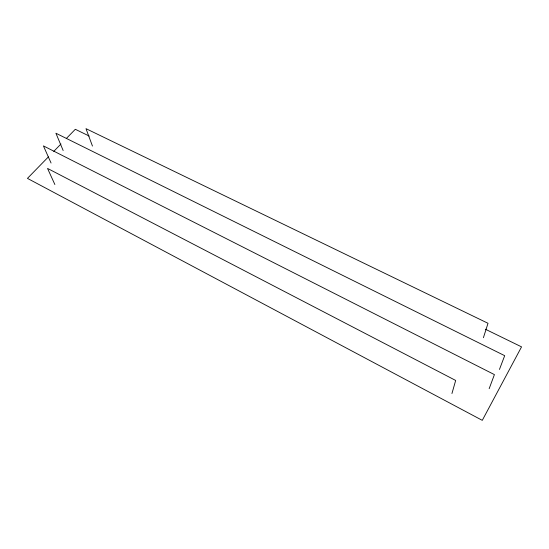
<?xml version="1.0" encoding="UTF-8"?>
<svg xmlns="http://www.w3.org/2000/svg" width="549" height="549" viewBox="0 0 549 549"><rect width="100%" height="100%" fill="white"/><g stroke="black" fill="none" stroke-linecap="round" stroke-linejoin="round"><path stroke-width="0.82" d="M451.937 393.53L455.677 380.45L47.53 168.419L54.873 184.533M483.408 337.704L488.013 323.292L85.987 128.651L92.458 146.068M489.159 388.699L494.416 374.61L43.412 145.89L51.057 163.019M499.446 369.463L504.689 355.677L55.909 133.229L63.162 150.522M48.394 156.904L27.45 178.384L482.283 420.349L521.55 346.865L485.33 329.201M53.775 151.38L60.953 144.01M66.34 138.492L75.316 129.283L89.185 136.049"/></g></svg>
